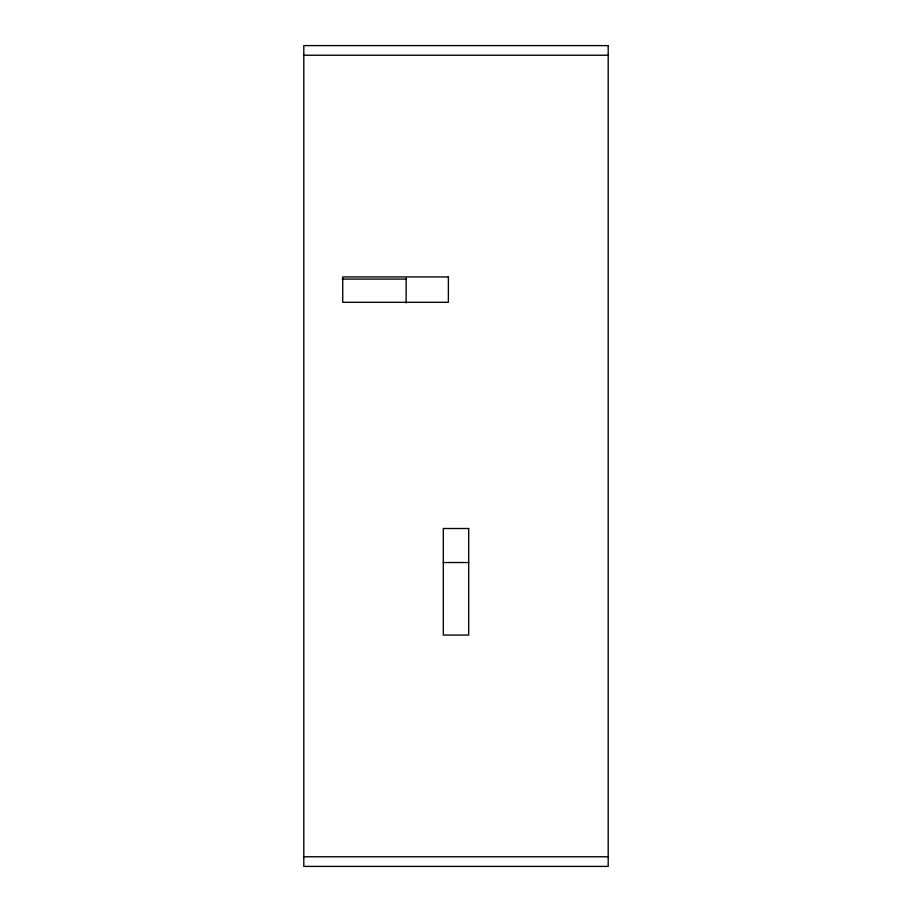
<?xml version="1.0" encoding="UTF-8"?>
<svg xmlns="http://www.w3.org/2000/svg" width="912" height="912" viewBox="0 0 912 912"><rect width="100%" height="100%" fill="white"/><g stroke="black" fill="none" stroke-linecap="round" stroke-linejoin="round"><path stroke-width="1.37" d="M303.799 55.233L608.201 55.233M342.171 279.095L406.148 279.095M443.198 562.533L468.802 562.533M303.799 856.767L608.201 856.767M406.148 278.16L406.148 303.023M608.201 45.6L303.799 45.6L303.799 866.4L608.201 866.4L608.201 45.6M448.385 276.94L342.73 276.94L342.73 302.305L448.385 302.305L448.385 276.94M468.688 528.515L443.312 528.515L443.312 635.06L468.688 635.06L468.688 528.515"/></g></svg>
